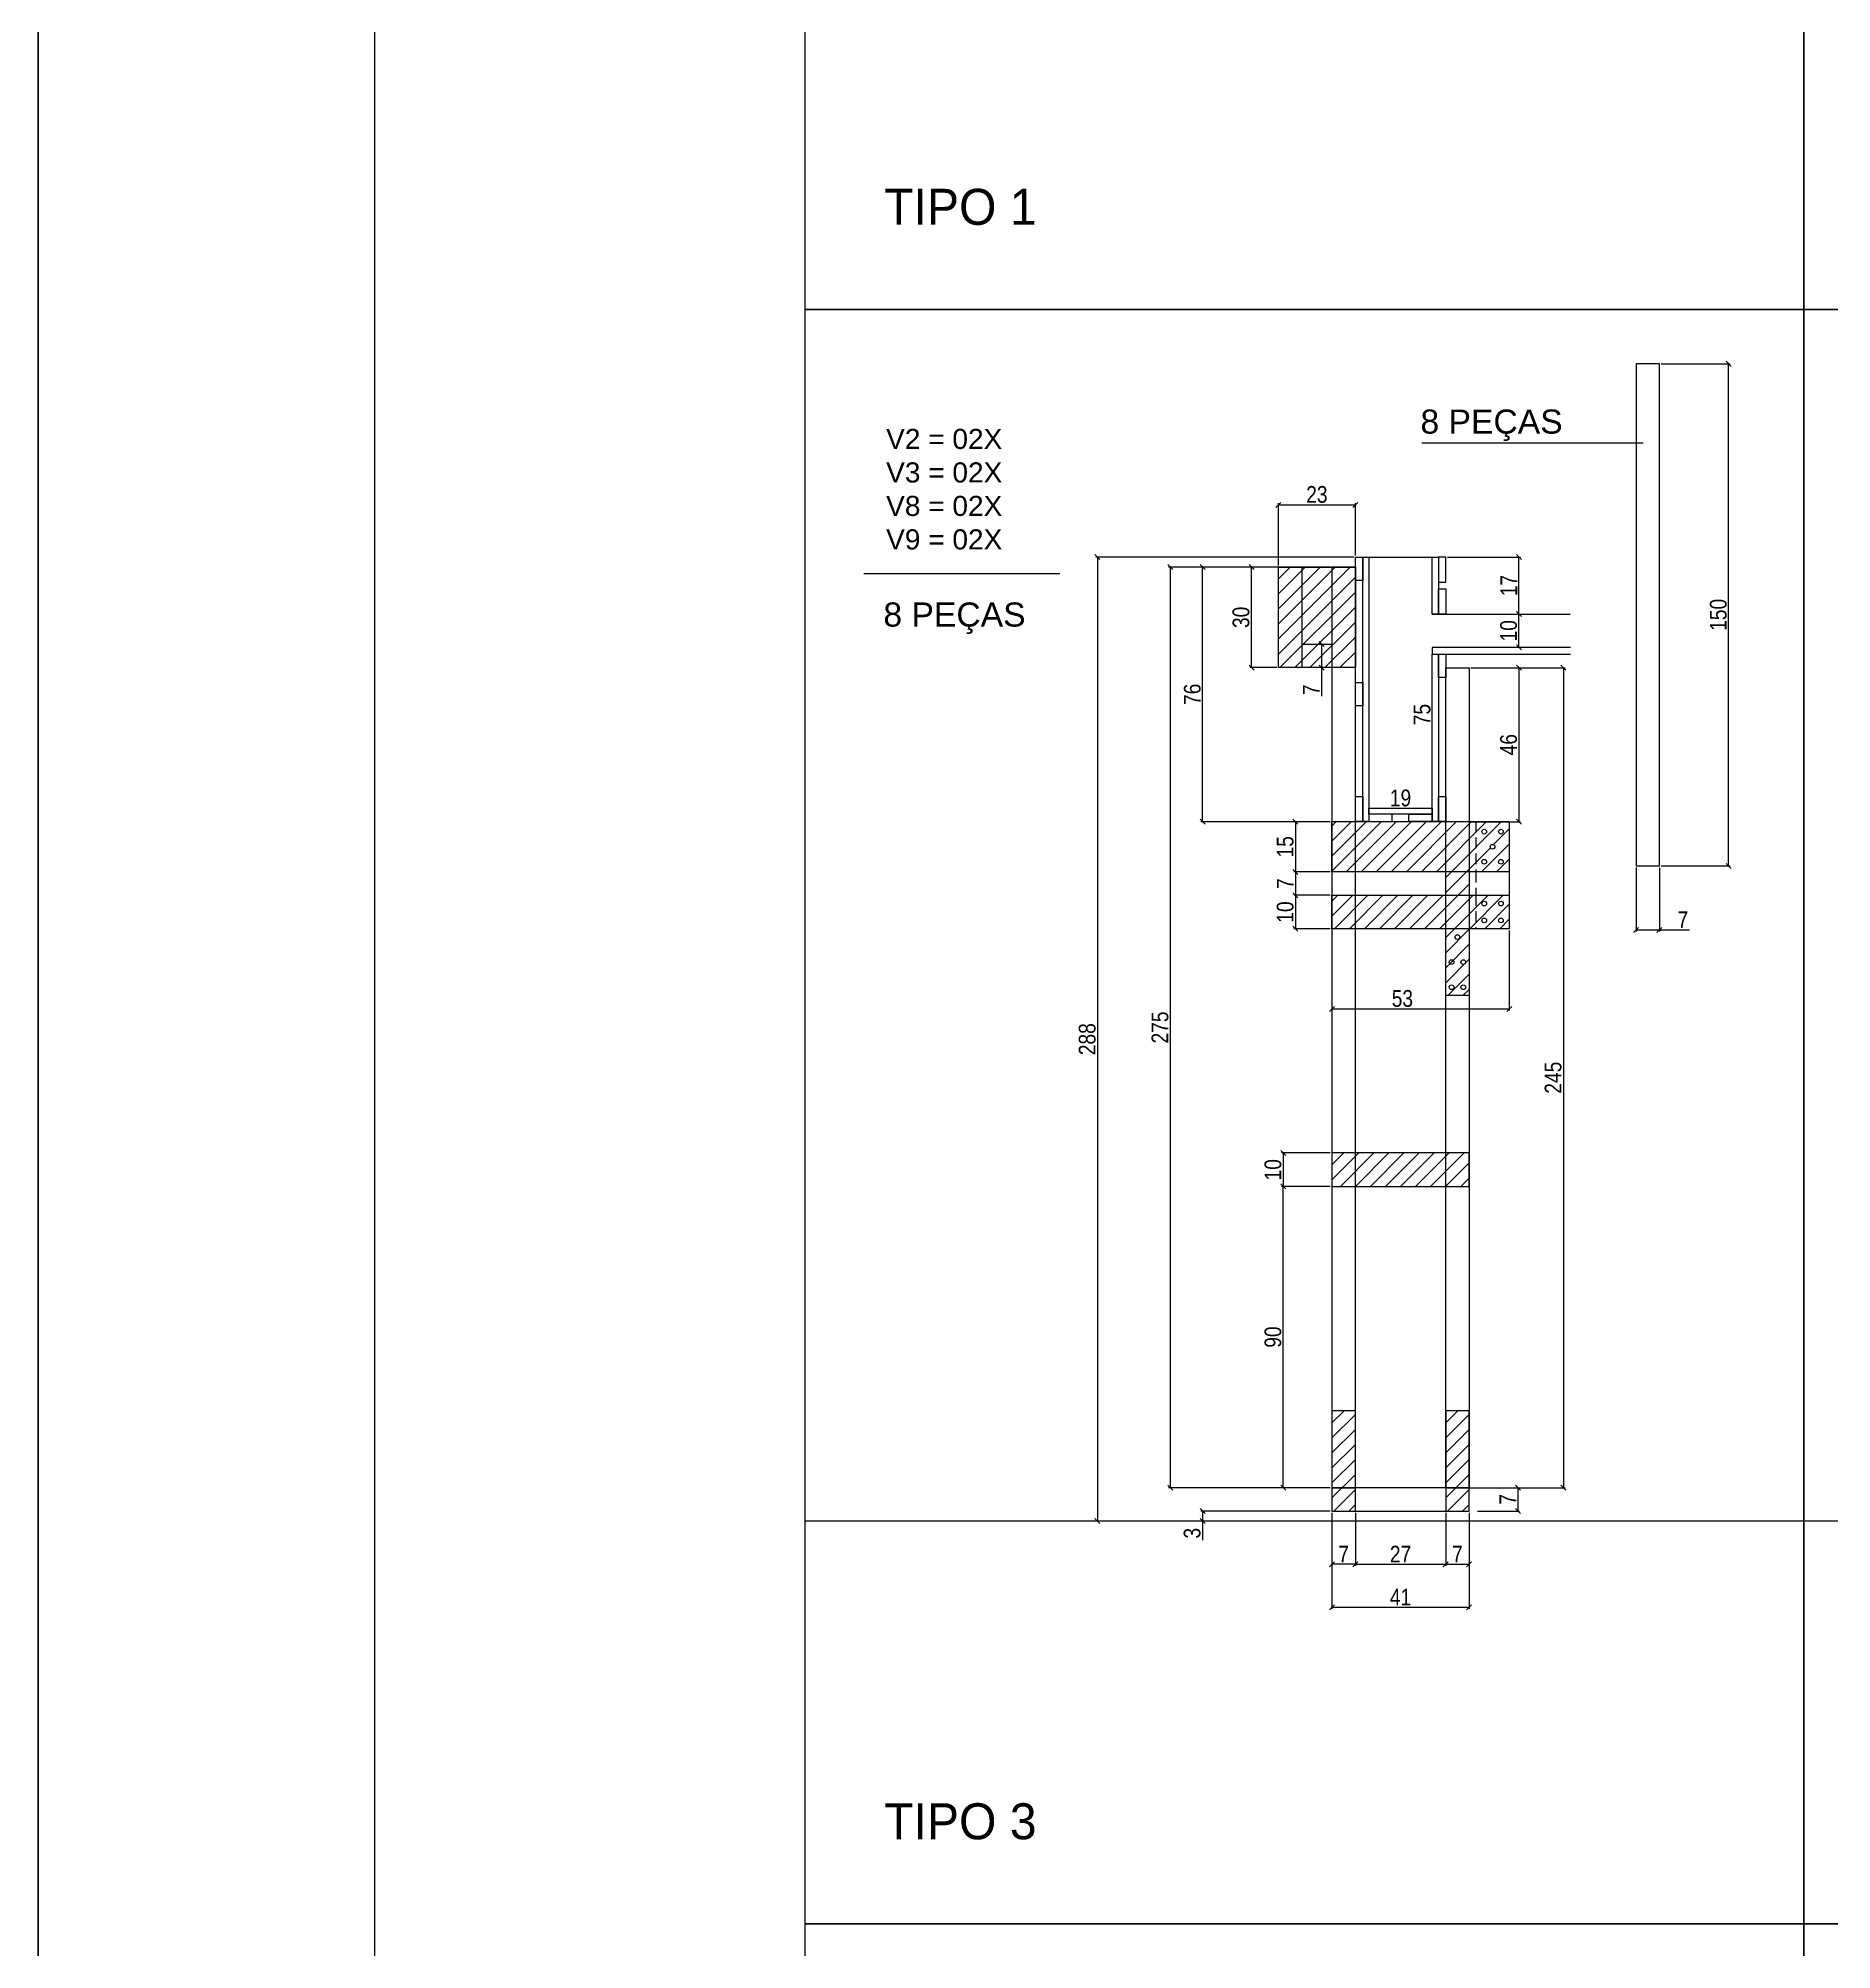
# Model space of a CAD drawing. Extents: x 16965 to 24320, y 205100 to 209880.
# Drawn here: x 16965 to 18036, y 207596 to 208738 of the extents above; entities that cross this region are included whole.
import ezdxf

# ---------------------------------------------------------------- set-up
doc = ezdxf.new("R2010")
doc.units = 0
doc.linetypes.add('DASHED2', pattern=[9.525, 6.35, -3.175])
doc.layers.get('0').update_dxf_attribs({"linetype": 'CONTINUOUS'})
doc.layers.get('DEFPOINTS').update_dxf_attribs({"linetype": 'CONTINUOUS'})
for name, color, linetype in [('8', 111, 'CONTINUOUS'), ('COTA', 241, 'CONTINUOUS'), ('detalhes', 4, 'CONTINUOUS'), ('HACHURA', 8, 'CONTINUOUS'), ('TIRAS REESCORAMENTO', 252, 'CONTINUOUS'), ('VIGAS', 3, 'CONTINUOUS')]:
    doc.layers.add(name, color=color, linetype=linetype)
doc.layers.add('FOLHA', color=255, linetype='CONTINUOUS', lineweight=40)
doc.styles.add('COTA TECNICA 2X', font='techl___.ttf', dxfattribs={"height": 10})
doc.styles.add('R80-50', font='arial.ttf', dxfattribs={"height": 10})
doc.styles.add('ROMAS860', font='ROMAS860.SHX', dxfattribs={"height": 8.5})
doc.dimstyles.new('SECAO', dxfattribs={"dimscale": 0.333333, "dimtxt": 5, "dimasz": 9, "dimexe": 3, "dimexo": 3, "dimgap": 3, "dimtad": 1, "dimdec": 1, "dimlfac": 0.5, "dimzin": 12, "dimdsep": 46, "dimtxsty": 'COTA TECNICA 2X', "dimblk1": 'OBLIQUE', "dimblk2": 'OBLIQUE', "dimsah": 1, "dimcen": 0.9, "dimclrd": 4, "dimclre": 4, "dimclrt": 240, "dimadec": 1, "dimazin": 3, "dimtfac": 1, "dimtdec": 1, "dimtmove": 0, "dimatfit": 3, "dimfxl": 1, "dimtolj": 1, "dimtzin": 12, "dimarcsym": 0})
pattern_1 = [(45, (-5854.2604, 9946.6025), (-4.49012806, 4.49012806), [])]

# ---------------------------------------------------------------- blocks, each defined once
blk = doc.blocks.new('_Oblique')
at = {"color": 0, "linetype": 'ByBlock', "lineweight": -2}
blk.add_line((-0.5, -0.5), (0.5, 0.5), dxfattribs=at)
blk = doc.blocks.new('*D2847')
at = {"layer": 'DEFPOINTS', "color": 0, "transparency": 16777216}
for p in [(17919.3, 208243.5), (17933.3, 208243.5), (17933.3, 208205.2)]:
    blk.add_point(p, dxfattribs=at)
at = {"layer": 'detalhes', "color": 4, "lineweight": -2, "transparency": 16777216}
for p, q in [((17919.3, 208242.5), (17919.3, 208204.2)), ((17933.3, 208242.5), (17933.3, 208204.2)), ((17919.3, 208205.2), (17933.3, 208205.2)), ((17933.3, 208205.2), (17951.2, 208205.2))]:
    blk.add_line(p, q, dxfattribs=at)
at = {"layer": 'detalhes', "color": 4, "lineweight": -2, "transparency": 16777216, "xscale": 3, "yscale": 3, "zscale": 3, "rotation": 180}
blk.add_blockref('_Oblique', (17919.3, 208205.2), dxfattribs=at)
at = {"layer": 'detalhes', "color": 4, "lineweight": -2, "transparency": 16777216, "xscale": 3, "yscale": 3, "zscale": 3}
blk.add_blockref('_Oblique', (17933.3, 208205.2), dxfattribs=at)
at = {"layer": 'detalhes', "color": 240, "transparency": 16777216, "insert": (17947.3, 208211.3), "char_height": 10, "attachment_point": 5, "style": 'COTA TECNICA 2X'}
blk.add_mtext('\\A1;7', dxfattribs=at)
blk = doc.blocks.new('*D2848')
at = {"layer": 'DEFPOINTS', "color": 0, "transparency": 16777216}
for p in [(17933.3, 208543.5), (17974.6, 208543.5), (17933.3, 208243.5)]:
    blk.add_point(p, dxfattribs=at)
at = {"layer": 'detalhes', "color": 4, "lineweight": -2, "transparency": 16777216}
for p, q in [((17934.3, 208543.5), (17975.6, 208543.5)), ((17974.6, 208243.5), (17974.6, 208543.5)), ((17934.3, 208243.5), (17975.6, 208243.5))]:
    blk.add_line(p, q, dxfattribs=at)
at = {"layer": 'detalhes', "color": 4, "lineweight": -2, "transparency": 16777216, "xscale": 3, "yscale": 3, "zscale": 3}
for p, rotation in [((17974.6, 208543.5), 90), ((17974.6, 208243.5), 270)]:
    blk.add_blockref('_Oblique', p, dxfattribs=dict(at, rotation=rotation))
at = {"layer": 'detalhes', "color": 240, "transparency": 16777216, "insert": (17968.5, 208393.5), "char_height": 10, "attachment_point": 5, "rotation": 90, "style": 'COTA TECNICA 2X'}
blk.add_mtext('\\A1;150', dxfattribs=at)
blk = doc.blocks.new('*D2849')
at = {"layer": 'DEFPOINTS', "color": 0, "transparency": 16777216}
for p in [(17737.6, 208422), (17641, 207871.9), (17737.6, 207871.9)]:
    blk.add_point(p, dxfattribs=at)
at = {"layer": 'detalhes', "color": 4, "lineweight": -2, "transparency": 16777216}
for p, q in [((17736.6, 208422), (17640, 208422)), ((17641, 208422), (17641, 207871.9)), ((17736.6, 207871.9), (17640, 207871.9))]:
    blk.add_line(p, q, dxfattribs=at)
at = {"layer": 'detalhes', "color": 4, "lineweight": -2, "transparency": 16777216, "xscale": 3, "yscale": 3, "zscale": 3}
for p, rotation in [((17641, 208422), 90), ((17641, 207871.9), 270)]:
    blk.add_blockref('_Oblique', p, dxfattribs=dict(at, rotation=rotation))
at = {"layer": 'detalhes', "color": 240, "transparency": 16777216, "insert": (17634.9, 208146.9), "char_height": 10, "attachment_point": 5, "rotation": 90, "style": 'COTA TECNICA 2X'}
blk.add_mtext('\\A1;275', dxfattribs=at)
blk = doc.blocks.new('*D2850')
at = {"layer": 'DEFPOINTS', "color": 0, "transparency": 16777216}
for p in [(17737.6, 207857.9), (17819.6, 207857.9), (17819.6, 207800.4)]:
    blk.add_point(p, dxfattribs=at)
at = {"layer": 'detalhes', "color": 4, "lineweight": -2, "transparency": 16777216}
for p, q in [((17737.6, 207856.9), (17737.6, 207799.4)), ((17819.6, 207856.9), (17819.6, 207799.4)), ((17737.6, 207800.4), (17819.6, 207800.4))]:
    blk.add_line(p, q, dxfattribs=at)
at = {"layer": 'detalhes', "color": 4, "lineweight": -2, "transparency": 16777216, "xscale": 3, "yscale": 3, "zscale": 3, "rotation": 180}
blk.add_blockref('_Oblique', (17737.6, 207800.4), dxfattribs=at)
at = {"layer": 'detalhes', "color": 4, "lineweight": -2, "transparency": 16777216, "xscale": 3, "yscale": 3, "zscale": 3}
blk.add_blockref('_Oblique', (17819.6, 207800.4), dxfattribs=at)
at = {"layer": 'detalhes', "color": 240, "transparency": 16777216, "insert": (17778.6, 207806.5), "char_height": 10, "attachment_point": 5, "style": 'COTA TECNICA 2X'}
blk.add_mtext('\\A1;41', dxfattribs=at)
blk = doc.blocks.new('*D2851')
at = {"layer": 'DEFPOINTS', "color": 0, "transparency": 16777216}
for p in [(17751.6, 207857.9), (17805.6, 207857.9), (17805.6, 207826.1)]:
    blk.add_point(p, dxfattribs=at)
at = {"layer": 'detalhes', "color": 4, "lineweight": -2, "transparency": 16777216}
for p, q in [((17751.6, 207856.9), (17751.6, 207825.1)), ((17805.6, 207856.9), (17805.6, 207825.1)), ((17751.6, 207826.1), (17805.6, 207826.1))]:
    blk.add_line(p, q, dxfattribs=at)
at = {"layer": 'detalhes', "color": 4, "lineweight": -2, "transparency": 16777216, "xscale": 3, "yscale": 3, "zscale": 3, "rotation": 180}
blk.add_blockref('_Oblique', (17751.6, 207826.1), dxfattribs=at)
at = {"layer": 'detalhes', "color": 4, "lineweight": -2, "transparency": 16777216, "xscale": 3, "yscale": 3, "zscale": 3}
blk.add_blockref('_Oblique', (17805.6, 207826.1), dxfattribs=at)
at = {"layer": 'detalhes', "color": 240, "transparency": 16777216, "insert": (17778.6, 207832.2), "char_height": 10, "attachment_point": 5, "style": 'COTA TECNICA 2X'}
blk.add_mtext('\\A1;27', dxfattribs=at)
blk = doc.blocks.new('*D2852')
at = {"layer": 'DEFPOINTS', "color": 0, "transparency": 16777216}
for p in [(17805.6, 207826.1), (17819.6, 207826.1), (17819.6, 207826.1)]:
    blk.add_point(p, dxfattribs=at)
at = {"layer": 'detalhes', "color": 4, "lineweight": -2, "transparency": 16777216}
blk.add_line((17805.6, 207826.1), (17819.6, 207826.1), dxfattribs=at)
at = {"layer": 'detalhes', "color": 4, "lineweight": -2, "transparency": 16777216, "xscale": 3, "yscale": 3, "zscale": 3, "rotation": 180}
blk.add_blockref('_Oblique', (17805.6, 207826.1), dxfattribs=at)
at = {"layer": 'detalhes', "color": 4, "lineweight": -2, "transparency": 16777216, "xscale": 3, "yscale": 3, "zscale": 3}
blk.add_blockref('_Oblique', (17819.6, 207826.1), dxfattribs=at)
at = {"layer": 'detalhes', "color": 240, "transparency": 16777216, "insert": (17812.6, 207832.2), "char_height": 10, "attachment_point": 5, "style": 'COTA TECNICA 2X'}
blk.add_mtext('\\A1;7', dxfattribs=at)
blk = doc.blocks.new('*D2853')
at = {"layer": 'DEFPOINTS', "color": 0, "transparency": 16777216}
for p in [(17737.6, 207826.1), (17737.6, 207826.1), (17751.6, 207826.1)]:
    blk.add_point(p, dxfattribs=at)
at = {"layer": 'detalhes', "color": 4, "lineweight": -2, "transparency": 16777216}
blk.add_line((17751.6, 207826.1), (17737.6, 207826.1), dxfattribs=at)
at = {"layer": 'detalhes', "color": 4, "lineweight": -2, "transparency": 16777216, "xscale": 3, "yscale": 3, "zscale": 3, "rotation": 180}
blk.add_blockref('_Oblique', (17737.6, 207826.1), dxfattribs=at)
at = {"layer": 'detalhes', "color": 4, "lineweight": -2, "transparency": 16777216, "xscale": 3, "yscale": 3, "zscale": 3}
blk.add_blockref('_Oblique', (17751.6, 207826.1), dxfattribs=at)
at = {"layer": 'detalhes', "color": 240, "transparency": 16777216, "insert": (17744.6, 207832.2), "char_height": 10, "attachment_point": 5, "style": 'COTA TECNICA 2X'}
blk.add_mtext('\\A1;7', dxfattribs=at)
blk = doc.blocks.new('*D2854')
at = {"layer": 'DEFPOINTS', "color": 0, "transparency": 16777216}
for p in [(17737.6, 208071.9), (17708.5, 208051.9), (17737.6, 208051.9)]:
    blk.add_point(p, dxfattribs=at)
at = {"layer": 'detalhes', "color": 4, "lineweight": -2, "transparency": 16777216}
for p, q in [((17736.6, 208071.9), (17707.5, 208071.9)), ((17708.5, 208071.9), (17708.5, 208051.9)), ((17736.6, 208051.9), (17707.5, 208051.9))]:
    blk.add_line(p, q, dxfattribs=at)
at = {"layer": 'detalhes', "color": 4, "lineweight": -2, "transparency": 16777216, "xscale": 3, "yscale": 3, "zscale": 3}
for p, rotation in [((17708.5, 208071.9), 90), ((17708.5, 208051.9), 270)]:
    blk.add_blockref('_Oblique', p, dxfattribs=dict(at, rotation=rotation))
at = {"layer": 'detalhes', "color": 240, "transparency": 16777216, "insert": (17702.4, 208061.9), "char_height": 10, "attachment_point": 5, "rotation": 90, "style": 'COTA TECNICA 2X'}
blk.add_mtext('\\A1;10', dxfattribs=at)
blk = doc.blocks.new('*D2855')
at = {"layer": 'DEFPOINTS', "color": 0, "transparency": 16777216}
for p in [(17660.3, 208422), (17737.6, 208422), (17737.6, 208269.9)]:
    blk.add_point(p, dxfattribs=at)
at = {"layer": 'detalhes', "color": 4, "lineweight": -2, "transparency": 16777216}
for p, q in [((17736.6, 208422), (17659.3, 208422)), ((17660.3, 208269.9), (17660.3, 208422)), ((17736.6, 208269.9), (17659.3, 208269.9))]:
    blk.add_line(p, q, dxfattribs=at)
at = {"layer": 'detalhes', "color": 4, "lineweight": -2, "transparency": 16777216, "xscale": 3, "yscale": 3, "zscale": 3}
for p, rotation in [((17660.3, 208422), 90), ((17660.3, 208269.9), 270)]:
    blk.add_blockref('_Oblique', p, dxfattribs=dict(at, rotation=rotation))
at = {"layer": 'detalhes', "color": 240, "transparency": 16777216, "insert": (17654.2, 208346), "char_height": 10, "attachment_point": 5, "rotation": 90, "style": 'COTA TECNICA 2X'}
blk.add_mtext('\\A1;76', dxfattribs=at)
blk = doc.blocks.new('*D2856')
at = {"layer": 'DEFPOINTS', "color": 0, "transparency": 16777216}
for p in [(17819.6, 208361.9), (17819.6, 208269.9), (17849.3, 208269.9)]:
    blk.add_point(p, dxfattribs=at)
at = {"layer": 'detalhes', "color": 4, "lineweight": -2, "transparency": 16777216}
for p, q in [((17820.6, 208361.9), (17850.3, 208361.9)), ((17849.3, 208361.9), (17849.3, 208269.9)), ((17820.6, 208269.9), (17850.3, 208269.9))]:
    blk.add_line(p, q, dxfattribs=at)
at = {"layer": 'detalhes', "color": 4, "lineweight": -2, "transparency": 16777216, "xscale": 3, "yscale": 3, "zscale": 3}
for p, rotation in [((17849.3, 208361.9), 90), ((17849.3, 208269.9), 270)]:
    blk.add_blockref('_Oblique', p, dxfattribs=dict(at, rotation=rotation))
at = {"layer": 'detalhes', "color": 240, "transparency": 16777216, "insert": (17843.2, 208315.9), "char_height": 10, "attachment_point": 5, "rotation": 90, "style": 'COTA TECNICA 2X'}
blk.add_mtext('\\A1;46', dxfattribs=at)
blk = doc.blocks.new('*D2857')
at = {"layer": 'DEFPOINTS', "color": 0, "transparency": 16777216}
for p in [(17751.6, 208428), (17597.5, 207851.9), (17737.6, 207851.9)]:
    blk.add_point(p, dxfattribs=at)
at = {"layer": 'detalhes', "color": 4, "lineweight": -2, "transparency": 16777216}
for p, q in [((17750.6, 208428), (17596.5, 208428)), ((17597.5, 208428), (17597.5, 207851.9)), ((17736.6, 207851.9), (17596.5, 207851.9))]:
    blk.add_line(p, q, dxfattribs=at)
at = {"layer": 'detalhes', "color": 4, "lineweight": -2, "transparency": 16777216, "xscale": 3, "yscale": 3, "zscale": 3}
for p, rotation in [((17597.5, 208428), 90), ((17597.5, 207851.9), 270)]:
    blk.add_blockref('_Oblique', p, dxfattribs=dict(at, rotation=rotation))
at = {"layer": 'detalhes', "color": 240, "transparency": 16777216, "insert": (17591.4, 208139.9), "char_height": 10, "attachment_point": 5, "rotation": 90, "style": 'COTA TECNICA 2X'}
blk.add_mtext('\\A1;288', dxfattribs=at)
blk = doc.blocks.new('*D2858')
at = {"layer": 'DEFPOINTS', "color": 0, "transparency": 16777216}
for p in [(17737.6, 207857.9), (17660.3, 207851.9), (17737.6, 207851.9)]:
    blk.add_point(p, dxfattribs=at)
at = {"layer": 'detalhes', "color": 4, "lineweight": -2, "transparency": 16777216}
for p, q in [((17736.6, 207857.9), (17659.3, 207857.9)), ((17660.3, 207857.9), (17660.3, 207851.9)), ((17736.6, 207851.9), (17659.3, 207851.9)), ((17660.3, 207851.9), (17660.3, 207840.6))]:
    blk.add_line(p, q, dxfattribs=at)
at = {"layer": 'detalhes', "color": 4, "lineweight": -2, "transparency": 16777216, "xscale": 3, "yscale": 3, "zscale": 3}
for p, rotation in [((17660.3, 207857.9), 90), ((17660.3, 207851.9), 270)]:
    blk.add_blockref('_Oblique', p, dxfattribs=dict(at, rotation=rotation))
at = {"layer": 'detalhes', "color": 240, "transparency": 16777216, "insert": (17654.1, 207844.7), "char_height": 10, "attachment_point": 5, "rotation": 90, "style": 'COTA TECNICA 2X'}
blk.add_mtext('\\A1;3', dxfattribs=at)
blk = doc.blocks.new('*D2859')
at = {"layer": 'DEFPOINTS', "color": 0, "transparency": 16777216}
for p in [(17774.6, 208428), (17797.6, 208428), (17774.6, 208277.9)]:
    blk.add_point(p, dxfattribs=at)
at = {"layer": 'detalhes', "color": 240, "transparency": 16777216, "insert": (17791.5, 208333.9), "char_height": 10, "attachment_point": 5, "rotation": 90, "style": 'COTA TECNICA 2X'}
blk.add_mtext('\\A1;75', dxfattribs=at)
blk = doc.blocks.new('*D2860')
at = {"layer": 'DEFPOINTS', "color": 0, "transparency": 16777216}
for p in [(17759.6, 208277.9), (17797.6, 208277.9), (17797.6, 208277.9)]:
    blk.add_point(p, dxfattribs=at)
at = {"layer": 'detalhes', "color": 240, "transparency": 16777216, "insert": (17778.6, 208284), "char_height": 10, "attachment_point": 5, "style": 'COTA TECNICA 2X'}
blk.add_mtext('\\A1;19', dxfattribs=at)
blk = doc.blocks.new('*D2861')
at = {"layer": 'DEFPOINTS', "color": 0, "transparency": 16777216}
for p in [(17708.5, 208051.9), (17737.6, 208051.9), (17736.6, 207871.9)]:
    blk.add_point(p, dxfattribs=at)
at = {"layer": 'detalhes', "color": 4, "lineweight": -2, "transparency": 16777216}
for p, q in [((17736.6, 208051.9), (17707.5, 208051.9)), ((17708.5, 207871.9), (17708.5, 208051.9)), ((17735.6, 207871.9), (17707.5, 207871.9))]:
    blk.add_line(p, q, dxfattribs=at)
at = {"layer": 'detalhes', "color": 4, "lineweight": -2, "transparency": 16777216, "xscale": 3, "yscale": 3, "zscale": 3}
for p, rotation in [((17708.5, 208051.9), 90), ((17708.5, 207871.9), 270)]:
    blk.add_blockref('_Oblique', p, dxfattribs=dict(at, rotation=rotation))
at = {"layer": 'detalhes', "color": 240, "transparency": 16777216, "insert": (17702.4, 207961.9), "char_height": 10, "attachment_point": 5, "rotation": 90, "style": 'COTA TECNICA 2X'}
blk.add_mtext('\\A1;90', dxfattribs=at)
blk = doc.blocks.new('*D2862')
at = {"layer": 'DEFPOINTS', "color": 0, "transparency": 16777216}
for p in [(17737.6, 208229.9), (17843.6, 208205.9), (17843.6, 208158)]:
    blk.add_point(p, dxfattribs=at)
at = {"layer": 'detalhes', "color": 4, "lineweight": -2, "transparency": 16777216}
for p, q in [((17737.6, 208228.9), (17737.6, 208157)), ((17843.6, 208204.9), (17843.6, 208157)), ((17737.6, 208158), (17843.6, 208158))]:
    blk.add_line(p, q, dxfattribs=at)
at = {"layer": 'detalhes', "color": 4, "lineweight": -2, "transparency": 16777216, "xscale": 3, "yscale": 3, "zscale": 3, "rotation": 180}
blk.add_blockref('_Oblique', (17737.6, 208158), dxfattribs=at)
at = {"layer": 'detalhes', "color": 4, "lineweight": -2, "transparency": 16777216, "xscale": 3, "yscale": 3, "zscale": 3}
blk.add_blockref('_Oblique', (17843.6, 208158), dxfattribs=at)
at = {"layer": 'detalhes', "color": 240, "transparency": 16777216, "insert": (17779.7, 208164.2), "char_height": 10, "attachment_point": 5, "style": 'COTA TECNICA 2X'}
blk.add_mtext('\\A1;53', dxfattribs=at)
blk = doc.blocks.new('*D2863')
at = {"layer": 'DEFPOINTS', "color": 0, "transparency": 16777216}
for p in [(17849.3, 208394), (17849.3, 208394), (17849.3, 208374)]:
    blk.add_point(p, dxfattribs=at)
at = {"layer": 'detalhes', "color": 4, "lineweight": -2, "transparency": 16777216}
for p, q in [((17849.3, 208374), (17849.3, 208394)), ((17850.3, 208394), (17850.3, 208394)), ((17850.3, 208374), (17850.3, 208374))]:
    blk.add_line(p, q, dxfattribs=at)
at = {"layer": 'detalhes', "color": 4, "lineweight": -2, "transparency": 16777216, "xscale": 3, "yscale": 3, "zscale": 3}
for p, rotation in [((17849.3, 208394), 90), ((17849.3, 208374), 270)]:
    blk.add_blockref('_Oblique', p, dxfattribs=dict(at, rotation=rotation))
at = {"layer": 'detalhes', "color": 240, "transparency": 16777216, "insert": (17843.2, 208384), "char_height": 10, "attachment_point": 5, "rotation": 90, "style": 'COTA TECNICA 2X'}
blk.add_mtext('\\A1;10', dxfattribs=at)
blk = doc.blocks.new('*D2864')
at = {"layer": 'DEFPOINTS', "color": 0, "transparency": 16777216}
for p in [(17820.6, 208361.9), (17820.6, 207871.9), (17875.9, 207871.9)]:
    blk.add_point(p, dxfattribs=at)
at = {"layer": 'detalhes', "color": 4, "lineweight": -2, "transparency": 16777216}
for p, q in [((17821.6, 208361.9), (17876.9, 208361.9)), ((17875.9, 208361.9), (17875.9, 207871.9)), ((17821.6, 207871.9), (17876.9, 207871.9))]:
    blk.add_line(p, q, dxfattribs=at)
at = {"layer": 'detalhes', "color": 4, "lineweight": -2, "transparency": 16777216, "xscale": 3, "yscale": 3, "zscale": 3}
for p, rotation in [((17875.9, 208361.9), 90), ((17875.9, 207871.9), 270)]:
    blk.add_blockref('_Oblique', p, dxfattribs=dict(at, rotation=rotation))
at = {"layer": 'detalhes', "color": 240, "transparency": 16777216, "insert": (17869.8, 208116.9), "char_height": 10, "attachment_point": 5, "rotation": 90, "style": 'COTA TECNICA 2X'}
blk.add_mtext('\\A1;245', dxfattribs=at)
blk = doc.blocks.new('*D2865')
at = {"layer": 'DEFPOINTS', "color": 0, "transparency": 16777216}
for p in [(17805.6, 207871.9), (17823.6, 207857.9), (17848.7, 207857.9)]:
    blk.add_point(p, dxfattribs=at)
at = {"layer": 'detalhes', "color": 4, "lineweight": -2, "transparency": 16777216}
for p, q in [((17806.6, 207871.9), (17849.7, 207871.9)), ((17848.7, 207871.9), (17848.7, 207857.9)), ((17824.6, 207857.9), (17849.7, 207857.9))]:
    blk.add_line(p, q, dxfattribs=at)
at = {"layer": 'detalhes', "color": 4, "lineweight": -2, "transparency": 16777216, "xscale": 3, "yscale": 3, "zscale": 3}
for p, rotation in [((17848.7, 207871.9), 90), ((17848.7, 207857.9), 270)]:
    blk.add_blockref('_Oblique', p, dxfattribs=dict(at, rotation=rotation))
at = {"layer": 'detalhes', "color": 240, "transparency": 16777216, "insert": (17842.7, 207864.9), "char_height": 10, "attachment_point": 5, "rotation": 90, "style": 'COTA TECNICA 2X'}
blk.add_mtext('\\A1;7', dxfattribs=at)
blk = doc.blocks.new('*D2866')
at = {"layer": 'DEFPOINTS', "color": 0, "transparency": 16777216}
for p in [(17737.6, 208269.9), (17715.8, 208239.9), (17737.6, 208239.9)]:
    blk.add_point(p, dxfattribs=at)
at = {"layer": 'detalhes', "color": 4, "lineweight": -2, "transparency": 16777216}
for p, q in [((17736.6, 208269.9), (17714.8, 208269.9)), ((17715.8, 208269.9), (17715.8, 208239.9)), ((17736.6, 208239.9), (17714.8, 208239.9))]:
    blk.add_line(p, q, dxfattribs=at)
at = {"layer": 'detalhes', "color": 4, "lineweight": -2, "transparency": 16777216, "xscale": 3, "yscale": 3, "zscale": 3}
for p, rotation in [((17715.8, 208269.9), 90), ((17715.8, 208239.9), 270)]:
    blk.add_blockref('_Oblique', p, dxfattribs=dict(at, rotation=rotation))
at = {"layer": 'detalhes', "color": 240, "transparency": 16777216, "insert": (17709.7, 208254.9), "char_height": 10, "attachment_point": 5, "rotation": 90, "style": 'COTA TECNICA 2X'}
blk.add_mtext('\\A1;15', dxfattribs=at)
blk = doc.blocks.new('*D2867')
at = {"layer": 'DEFPOINTS', "color": 0, "transparency": 16777216}
for p in [(17737.6, 208225.9), (17715.8, 208205.9), (17737.6, 208205.9)]:
    blk.add_point(p, dxfattribs=at)
at = {"layer": 'detalhes', "color": 4, "lineweight": -2, "transparency": 16777216}
for p, q in [((17736.6, 208225.9), (17714.8, 208225.9)), ((17715.8, 208225.9), (17715.8, 208205.9)), ((17736.6, 208205.9), (17714.8, 208205.9))]:
    blk.add_line(p, q, dxfattribs=at)
at = {"layer": 'detalhes', "color": 4, "lineweight": -2, "transparency": 16777216, "xscale": 3, "yscale": 3, "zscale": 3}
for p, rotation in [((17715.8, 208225.9), 90), ((17715.8, 208205.9), 270)]:
    blk.add_blockref('_Oblique', p, dxfattribs=dict(at, rotation=rotation))
at = {"layer": 'detalhes', "color": 240, "transparency": 16777216, "insert": (17709.7, 208215.9), "char_height": 10, "attachment_point": 5, "rotation": 90, "style": 'COTA TECNICA 2X'}
blk.add_mtext('\\A1;10', dxfattribs=at)
blk = doc.blocks.new('*D2868')
at = {"layer": 'DEFPOINTS', "color": 0, "transparency": 16777216}
for p in [(17737.6, 208239.9), (17715.8, 208225.9), (17737.6, 208225.9)]:
    blk.add_point(p, dxfattribs=at)
at = {"layer": 'detalhes', "color": 4, "lineweight": -2, "transparency": 16777216}
for p, q in [((17736.6, 208239.9), (17714.8, 208239.9)), ((17715.8, 208239.9), (17715.8, 208225.9)), ((17736.6, 208225.9), (17714.8, 208225.9))]:
    blk.add_line(p, q, dxfattribs=at)
at = {"layer": 'detalhes', "color": 4, "lineweight": -2, "transparency": 16777216, "xscale": 3, "yscale": 3, "zscale": 3}
for p, rotation in [((17715.8, 208239.9), 90), ((17715.8, 208225.9), 270)]:
    blk.add_blockref('_Oblique', p, dxfattribs=dict(at, rotation=rotation))
at = {"layer": 'detalhes', "color": 240, "transparency": 16777216, "insert": (17709.7, 208232.9), "char_height": 10, "attachment_point": 5, "rotation": 90, "style": 'COTA TECNICA 2X'}
blk.add_mtext('\\A1;7', dxfattribs=at)
blk = doc.blocks.new('*D2869')
at = {"layer": 'DEFPOINTS', "color": 0, "transparency": 16777216}
for p in [(17689.6, 208422), (17705.6, 208422), (17705.6, 208362)]:
    blk.add_point(p, dxfattribs=at)
at = {"layer": 'detalhes', "color": 4, "lineweight": -2, "transparency": 16777216}
for p, q in [((17704.6, 208422), (17688.6, 208422)), ((17689.6, 208362), (17689.6, 208422)), ((17704.6, 208362), (17688.6, 208362))]:
    blk.add_line(p, q, dxfattribs=at)
at = {"layer": 'detalhes', "color": 4, "lineweight": -2, "transparency": 16777216, "xscale": 3, "yscale": 3, "zscale": 3}
for p, rotation in [((17689.6, 208422), 90), ((17689.6, 208362), 270)]:
    blk.add_blockref('_Oblique', p, dxfattribs=dict(at, rotation=rotation))
at = {"layer": 'detalhes', "color": 240, "transparency": 16777216, "insert": (17683.3, 208392), "char_height": 10, "attachment_point": 5, "rotation": 90, "style": 'COTA TECNICA 2X'}
blk.add_mtext('\\A1;30', dxfattribs=at)
blk = doc.blocks.new('*D2870')
at = {"layer": 'DEFPOINTS', "color": 0, "transparency": 16777216}
for p in [(17751.6, 208459.2), (17751.6, 208428), (17705.6, 208422)]:
    blk.add_point(p, dxfattribs=at)
at = {"layer": 'detalhes', "color": 4, "lineweight": -2, "transparency": 16777216}
for p, q in [((17705.6, 208423), (17705.6, 208460.2)), ((17705.6, 208459.2), (17751.6, 208459.2)), ((17751.6, 208429), (17751.6, 208460.2))]:
    blk.add_line(p, q, dxfattribs=at)
at = {"layer": 'detalhes', "color": 4, "lineweight": -2, "transparency": 16777216, "xscale": 3, "yscale": 3, "zscale": 3, "rotation": 180}
blk.add_blockref('_Oblique', (17705.6, 208459.2), dxfattribs=at)
at = {"layer": 'detalhes', "color": 4, "lineweight": -2, "transparency": 16777216, "xscale": 3, "yscale": 3, "zscale": 3}
blk.add_blockref('_Oblique', (17751.6, 208459.2), dxfattribs=at)
at = {"layer": 'detalhes', "color": 240, "transparency": 16777216, "insert": (17728.6, 208465.4), "char_height": 10, "attachment_point": 5, "style": 'COTA TECNICA 2X'}
blk.add_mtext('\\A1;23', dxfattribs=at)
blk = doc.blocks.new('*D2871')
at = {"layer": 'DEFPOINTS', "color": 0, "transparency": 16777216}
for p in [(17732, 208376), (17731.4, 208362), (17732, 208362)]:
    blk.add_point(p, dxfattribs=at)
at = {"layer": 'detalhes', "color": 4, "lineweight": -2, "transparency": 16777216}
for p, q in [((17731, 208376), (17730.4, 208376)), ((17731.4, 208376), (17731.4, 208362)), ((17731, 208362), (17730.4, 208362)), ((17731.4, 208362), (17731.4, 208344.9))]:
    blk.add_line(p, q, dxfattribs=at)
at = {"layer": 'detalhes', "color": 4, "lineweight": -2, "transparency": 16777216, "xscale": 3, "yscale": 3, "zscale": 3}
for p, rotation in [((17731.4, 208376), 90), ((17731.4, 208362), 270)]:
    blk.add_blockref('_Oblique', p, dxfattribs=dict(at, rotation=rotation))
at = {"layer": 'detalhes', "color": 240, "transparency": 16777216, "insert": (17725.3, 208348.7), "char_height": 10, "attachment_point": 5, "rotation": 90, "style": 'COTA TECNICA 2X'}
blk.add_mtext('\\A1;7', dxfattribs=at)
blk = doc.blocks.new('*D2872')
at = {"layer": 'DEFPOINTS', "color": 0, "transparency": 16777216}
for p in [(17805.6, 208428), (17849.3, 208428), (17840.4, 208394)]:
    blk.add_point(p, dxfattribs=at)
at = {"layer": 'detalhes', "color": 4, "lineweight": -2, "transparency": 16777216}
for p, q in [((17806.6, 208428), (17850.3, 208428)), ((17849.3, 208394), (17849.3, 208428)), ((17841.4, 208394), (17850.3, 208394))]:
    blk.add_line(p, q, dxfattribs=at)
at = {"layer": 'detalhes', "color": 4, "lineweight": -2, "transparency": 16777216, "xscale": 3, "yscale": 3, "zscale": 3}
for p, rotation in [((17849.3, 208428), 90), ((17849.3, 208394), 270)]:
    blk.add_blockref('_Oblique', p, dxfattribs=dict(at, rotation=rotation))
at = {"layer": 'detalhes', "color": 240, "transparency": 16777216, "insert": (17843.3, 208411), "char_height": 10, "attachment_point": 5, "rotation": 90, "style": 'COTA TECNICA 2X'}
blk.add_mtext('\\A1;17', dxfattribs=at)

msp = doc.modelspace()

# ---------------------------------------------------------------- hatches: boundary and pattern name
at = {"layer": 'COTA'}
h = msp.add_hatch(dxfattribs=at)
h.set_pattern_fill('ANSI31', color=256, scale=2, style=0)
h.set_pattern_definition([(45, (-1905.336, 203298.2015), (-4.490128, 4.490128), [])])
h.paths.add_polyline_path([(17751.59, 208361.98), (17705.59, 208361.98), (17705.59, 208421.98), (17751.59, 208421.98)])
h = msp.add_hatch(dxfattribs=at)
h.set_pattern_fill('ANSI31', color=256, scale=2, style=0)
h.set_pattern_definition(pattern_1)
h.paths.add_polyline_path([(17843.59, 208269.93), (17737.59, 208269.93), (17737.59, 208239.93), (17843.59, 208239.93)])
edge = h.paths.add_edge_path(flags=16)
edge.add_arc((17828.59, 208245.93), 1.4, 0, 360)
edge = h.paths.add_edge_path(flags=16)
edge.add_arc((17833.59, 208254.93), 1.4, 0, 360)
edge = h.paths.add_edge_path(flags=16)
edge.add_arc((17828.59, 208263.93), 1.4, 0, 360)
edge = h.paths.add_edge_path(flags=16)
edge.add_arc((17838.59, 208245.93), 1.4, 0, 360)
edge = h.paths.add_edge_path(flags=16)
edge.add_arc((17838.59, 208263.93), 1.4, 0, 360)
h = msp.add_hatch(dxfattribs=at)
h.set_pattern_fill('ANSI31', color=256, scale=2, style=0)
h.set_pattern_definition(pattern_1)
h.paths.add_polyline_path([(17805.59, 208239.93), (17805.59, 208225.93), (17819.59, 208225.93), (17819.59, 208239.93)])
h = msp.add_hatch(dxfattribs=at)
h.set_pattern_fill('ANSI31', color=256, scale=2, style=0)
h.set_pattern_definition(pattern_1)
h.paths.add_polyline_path([(17843.59, 208225.93), (17737.59, 208225.93), (17737.59, 208205.93), (17843.59, 208205.93)])
edge = h.paths.add_edge_path(flags=16)
edge.add_arc((17828.59, 208220.93), 1.4, 0, 360)
edge = h.paths.add_edge_path(flags=16)
edge.add_arc((17828.59, 208210.93), 1.4, 0, 360)
edge = h.paths.add_edge_path(flags=16)
edge.add_arc((17838.59, 208220.93), 1.4, 0, 360)
edge = h.paths.add_edge_path(flags=16)
edge.add_arc((17838.59, 208210.93), 1.4, 0, 360)
h = msp.add_hatch(dxfattribs=at)
h.set_pattern_fill('ANSI31', color=256, scale=2, style=0)
h.set_pattern_definition(pattern_1)
h.paths.add_polyline_path([(17805.59, 208165.98), (17819.59, 208165.98), (17819.59, 208205.93), (17805.59, 208205.93)])
h = msp.add_hatch(dxfattribs=at)
h.set_pattern_fill('ANSI31', color=256, scale=2, style=0)
h.set_pattern_definition([(45, (-5854.2604, 9950.6025), (-4.49012806, 4.49012806), [])])
h.paths.add_polyline_path([(17819.59, 208071.9), (17737.59, 208071.9), (17737.59, 208051.9), (17819.59, 208051.9)])
h = msp.add_hatch(dxfattribs=at)
h.set_pattern_fill('ANSI31', color=256, scale=2, style=0)
h.set_pattern_definition([(45, (-2106.627, 202048.692), (-4.490128, 4.490128), [])])
h.paths.add_polyline_path([(17737.59, 207857.88), (17751.59, 207857.88), (17751.59, 207917.88), (17737.59, 207917.88)])
h = msp.add_hatch(dxfattribs=at)
h.set_pattern_fill('ANSI31', color=256, scale=2, style=0)
h.set_pattern_definition([(45, (-2038.627, 202048.692), (-4.490128, 4.490128), [])])
h.paths.add_polyline_path([(17805.59, 207857.88), (17819.59, 207857.88), (17819.59, 207917.88), (17805.59, 207917.88)])

# ---------------------------------------------------------------- linework, layer by layer
at = {"color": 30}
msp.add_line((17165.77, 205180.82), (17165.77, 209799.92), dxfattribs=at)
at = {"linetype": 'Continuous'}
for p, q in [((17933.31, 208543.53), (17919.31, 208543.53)), ((17919.31, 208543.53), (17919.31, 208243.53)), ((17933.31, 208243.53), (17933.31, 208543.53)), ((17719.59, 208421.98), (17719.59, 208361.98)), ((17719.59, 208375.98), (17737.59, 208375.98)), ((17843.59, 208239.93), (17843.59, 208225.93)), ((17919.31, 208243.53), (17933.31, 208243.53))]:
    msp.add_line(p, q, dxfattribs=at)
msp.add_line((17819.59, 208165.98), (17805.59, 208165.98))
for points in [[(17751.59, 208361.98), (17705.59, 208361.98), (17705.59, 208421.98), (17751.59, 208421.98)], [(17737.59, 207871.88), (17751.59, 207871.88), (17751.59, 208421.98), (17737.59, 208421.98)], [(17819.59, 207871.88), (17805.59, 207871.88), (17805.59, 208361.85), (17819.59, 208361.85)], [(17843.59, 208239.93), (17737.59, 208239.93), (17737.59, 208269.93), (17843.59, 208269.93)], [(17843.59, 208205.93), (17737.59, 208205.93), (17737.59, 208225.93), (17843.59, 208225.93)], [(17737.59, 207857.88), (17751.59, 207857.88), (17751.59, 207917.88), (17737.59, 207917.88)], [(17805.59, 207857.88), (17819.59, 207857.88), (17819.59, 207917.88), (17805.59, 207917.88)]]:
    msp.add_lwpolyline(points, close=True, dxfattribs=at)
for points in [[(17737.59, 208051.9), (17819.59, 208051.9), (17819.59, 208071.9), (17737.59, 208071.9), (17737.59, 208051.9)], [(17759.59, 207857.88), (17819.59, 207857.88), (17819.59, 207871.88), (17737.59, 207871.88), (17737.59, 207857.88), (17759.59, 207857.88)]]:
    msp.add_lwpolyline(points, dxfattribs=at)
at = {"color": 143, "true_color": 0x7aafdf}
msp.add_lwpolyline([(18019.58, 206646.49), (17422.76, 206646.49), (17422.76, 207611.27), (18019.58, 207611.27)], close=True, dxfattribs=at)
at = {"color": 217, "true_color": 0x93278f}
msp.add_lwpolyline([(18616.39, 206646.49), (18019.58, 206646.49), (18019.58, 207611.27), (18616.39, 207611.27)], close=True, dxfattribs=at)
for centre in [(17828.59, 208263.93), (17833.59, 208254.93), (17838.59, 208263.93), (17828.59, 208245.93), (17838.59, 208245.93), (17828.59, 208220.93), (17838.59, 208220.93), (17828.59, 208210.93), (17838.59, 208210.93), (17812.59, 208200.93), (17809.09, 208185.95), (17816.09, 208185.95), (17809.09, 208170.98), (17816.09, 208170.98)]:
    msp.add_circle(centre, 1.4)
at = {"layer": '8', "color": 5, "linetype": 'Continuous'}
for points in [[(18019.58, 208576.06), (17422.76, 208576.06), (17422.76, 209540.84), (18019.58, 209540.84)], [(18616.39, 208576.06), (18019.58, 208576.06), (18019.58, 209540.84), (18616.39, 209540.84)]]:
    msp.add_lwpolyline(points, close=True, dxfattribs=at)
at = {"layer": '8', "color": 3, "linetype": 'Continuous'}
for points in [[(18019.58, 207611.27), (17422.76, 207611.27), (17422.76, 208576.06), (18019.58, 208576.06)], [(18616.39, 207611.27), (18019.58, 207611.27), (18019.58, 208576.06), (18616.39, 208576.06)]]:
    msp.add_lwpolyline(points, close=True, dxfattribs=at)
at = {"layer": 'COTA', "linetype": 'DASHED2'}
for p, q in [((17823.59, 208269.93), (17823.59, 208239.93)), ((17823.59, 208239.93), (17823.59, 208225.93)), ((17823.59, 208225.93), (17823.59, 208205.93))]:
    msp.add_line(p, q, dxfattribs=at)
at = {"layer": 'FOLHA'}
msp.add_line((16964.59, 205100.34), (16964.59, 209880.4), dxfattribs=at)
at = {"layer": 'HACHURA', "color": 7}
msp.add_line((17457.92, 208418.18), (17575.07, 208418.18), dxfattribs=at)
at = {"layer": 'TIRAS REESCORAMENTO', "linetype": 'ByBlock'}
for p, q in [((17759.59, 208427.98), (17797.59, 208427.98)), ((17797.59, 208393.98), (17797.59, 208427.98)), ((17797.59, 208393.98), (17879.94, 208393.98)), ((17797.59, 208369.98), (17880.07, 208369.98)), ((18019.58, 207851.88), (17422.76, 207851.88)), ((18019.58, 207851.88), (17422.76, 207851.88)), ((18616.39, 207851.88), (18019.58, 207851.88))]:
    msp.add_line(p, q, dxfattribs=at)
for points in [[(17751.59, 208427.98), (17755.99, 208427.98), (17755.99, 208413.98), (17751.59, 208413.98)], [(17801.19, 208412.98), (17805.59, 208412.98), (17805.59, 208427.98), (17801.19, 208427.98)], [(17801.19, 208408.98), (17805.59, 208408.98), (17805.59, 208393.98), (17801.19, 208393.98)], [(17801.19, 208369.98), (17805.59, 208369.98), (17805.59, 208355.98), (17801.19, 208355.98)], [(17751.59, 208353.04), (17755.99, 208353.04), (17755.99, 208339.04), (17751.59, 208339.04)], [(17751.59, 208284.93), (17755.99, 208284.93), (17755.99, 208269.93), (17751.59, 208269.93)], [(17801.19, 208284.93), (17805.59, 208284.93), (17805.59, 208269.93), (17801.19, 208269.93)], [(17797.59, 208274.33), (17759.59, 208274.33), (17759.59, 208277.93), (17797.59, 208277.93)], [(17773.56, 208269.93), (17773.56, 208274.33), (17759.59, 208274.33), (17759.59, 208269.93)], [(17783.63, 208269.93), (17783.63, 208274.33), (17797.59, 208274.33), (17797.59, 208269.93)]]:
    msp.add_lwpolyline(points, close=True, dxfattribs=at)
for points in [[(17759.59, 208269.93), (17755.99, 208269.93), (17755.99, 208427.98), (17759.59, 208427.98), (17759.59, 208269.93)], [(17801.19, 208393.98), (17797.59, 208393.98), (17797.59, 208427.98), (17801.19, 208427.98), (17801.19, 208393.98)], [(17880.07, 208373.98), (17797.59, 208373.98), (17797.59, 208369.98), (17880.07, 208369.98)], [(17801.19, 208269.93), (17797.59, 208269.93), (17797.59, 208369.98), (17801.19, 208369.98), (17801.19, 208269.93)]]:
    msp.add_lwpolyline(points, dxfattribs=at)
at = {"layer": 'VIGAS', "color": 7}
msp.add_line((17791.33, 208496.35), (17923.51, 208496.35), dxfattribs=at)

# ---------------------------------------------------------------- texts
at = {"linetype": 'Continuous', "style": 'ROMAS860'}
for s, p in [('TIPO 1', (17470.05, 208626.58)), ('TIPO 3', (17470.05, 207661.79))]:
    msp.add_text(s, height=21.505, dxfattribs=at).set_placement(p)
at = {"layer": 'VIGAS', "color": 7, "style": 'R80-50'}
msp.add_text('8 PEÇAS ', height=14.4, dxfattribs=at).set_placement((17790.51, 208501.8))
at = {"layer": 'VIGAS', "color": 7, "attachment_point": 1, "style": 'R80-50'}
for s, width, insert, char_height in [('V2 = 02X\\PV3 = 02X\\PV8 = 02X\\PV9 = 02X', 124.324, (17471.22, 208504.61), 12), ('8 PEÇAS', 162.221, (17469.6, 208400.89), 14.4)]:
    msp.add_mtext_dynamic_manual_height_columns(s, width=width, gutter_width=50, heights=[0], dxfattribs=dict(at, insert=insert, char_height=char_height))

# ---------------------------------------------------------------- dimensions: what is measured, and where the dimension line sits
at = {"layer": 'detalhes', "color": 3}
for base, p1, p2, picture, middle in [((17974.58, 208543.53), (17933.31, 208243.53), (17933.31, 208543.53), '*D2848', (17968.47, 208393.53)), ((17597.5368, 207851.8825), (17751.5915, 208427.9756), (17737.5915, 207851.8825), '*D2857', (17591.4418, 208139.929)), ((17849.34, 208427.98), (17840.39, 208393.98), (17805.59, 208427.98), '*D2872', (17843.27, 208410.98)), ((17641.0403, 207871.8825), (17737.5915, 208421.9756), (17737.5915, 207871.8825), '*D2849', (17634.9306, 208146.929)), ((17660.3, 208421.98), (17737.59, 208269.93), (17737.59, 208421.98), '*D2855', (17654.2, 208345.95)), ((17689.55, 208421.98), (17705.59, 208361.98), (17705.59, 208421.98), '*D2869', (17683.33, 208391.98)), ((17849.34, 208393.98), (17849.34, 208373.98), (17849.34, 208393.98), '*D2863', (17843.24, 208383.98)), ((17849.34, 208269.93), (17819.59, 208361.85), (17819.59, 208269.93), '*D2856', (17843.24, 208315.89)), ((17875.89, 207871.88), (17820.59, 208361.85), (17820.59, 207871.88), '*D2864', (17869.78, 208116.87)), ((17715.82, 208239.93), (17737.59, 208269.93), (17737.59, 208239.93), '*D2866', (17709.71, 208254.93)), ((17715.82, 208225.93), (17737.59, 208239.93), (17737.59, 208225.93), '*D2868', (17709.75, 208232.93)), ((17715.82, 208205.93), (17737.59, 208225.93), (17737.59, 208205.93), '*D2867', (17709.72, 208215.93)), ((17708.49, 208051.9), (17737.59, 208071.9), (17737.59, 208051.9), '*D2854', (17702.39, 208061.9)), ((17708.49, 208051.9), (17736.59, 207871.88), (17737.59, 208051.9), '*D2861', (17702.36, 207961.89)), ((17848.74, 207857.88), (17805.59, 207871.88), (17823.65, 207857.88), '*D2865', (17842.67, 207864.88)), ((17660.3, 207851.88), (17737.59, 207857.88), (17737.59, 207851.88), '*D2858', (17654.08, 207844.72))]:
    dim = msp.add_linear_dim(base=base, p1=p1, p2=p2, angle=90, dimstyle='SECAO', dxfattribs=at)
    dim.commit()
    dim.dimension.update_dxf_attribs({"geometry": picture, "text_midpoint": middle})
for base, p1, p2, picture, middle in [((17751.59, 208459.22), (17705.59, 208421.98), (17751.59, 208427.98), '*D2870', (17728.59, 208465.44)), ((17737.59, 207826.14), (17751.59, 207826.14), (17737.59, 207826.14), '*D2853', (17744.59, 207832.22))]:
    dim = msp.add_linear_dim(base=base, p1=p1, p2=p2, dimstyle='SECAO', dxfattribs=at)
    dim.commit()
    dim.dimension.update_dxf_attribs({"geometry": picture, "text_midpoint": middle})
dim = msp.add_linear_dim(base=(17797.59, 208427.98), p1=(17774.63, 208277.93), p2=(17774.63, 208427.98), angle=90, dimstyle='SECAO', override={"dimse1": 1, "dimse2": 1, "dimsd1": 1, "dimsd2": 1}, dxfattribs=at)
dim.commit()
dim.dimension.update_dxf_attribs({"geometry": '*D2859', "text_midpoint": (17797.59, 208333.9), "dimtype": 160})
dim = msp.add_linear_dim(base=(17731.4, 208361.98), p1=(17731.97, 208375.98), p2=(17731.97, 208361.98), angle=90, dimstyle='SECAO', dxfattribs=at)
dim.commit()
dim.dimension.update_dxf_attribs({"geometry": '*D2871', "text_midpoint": (17731.4, 208348.73), "dimtype": 160})
dim = msp.add_linear_dim(base=(17797.59, 208277.93), p1=(17759.59, 208277.93), p2=(17797.59, 208277.93), dimstyle='SECAO', override={"dimse1": 1, "dimse2": 1, "dimsd1": 1, "dimsd2": 1}, dxfattribs=at)
dim.commit()
dim.dimension.update_dxf_attribs({"geometry": '*D2860', "text_midpoint": (17778.59, 208277.93), "dimtype": 160})
for base, p1, p2, picture, middle in [((17933.31, 208205.22), (17919.31, 208243.53), (17933.31, 208243.53), '*D2847', (17947.29, 208205.22)), ((17843.59, 208158), (17737.59, 208229.93), (17843.59, 208205.93), '*D2862', (17779.73, 208158)), ((17819.59, 207800.43), (17737.59, 207857.88), (17819.59, 207857.88), '*D2850', (17778.59, 207800.43)), ((17805.59, 207826.14), (17751.59, 207857.88), (17805.59, 207857.88), '*D2851', (17778.59, 207826.14)), ((17819.59, 207826.14), (17805.59, 207826.14), (17819.59, 207826.14), '*D2852', (17812.59, 207826.14))]:
    dim = msp.add_linear_dim(base=base, p1=p1, p2=p2, dimstyle='SECAO', dxfattribs=at)
    dim.commit()
    dim.dimension.update_dxf_attribs({"geometry": picture, "text_midpoint": middle, "dimtype": 160})

doc.saveas('drawing.dxf')
